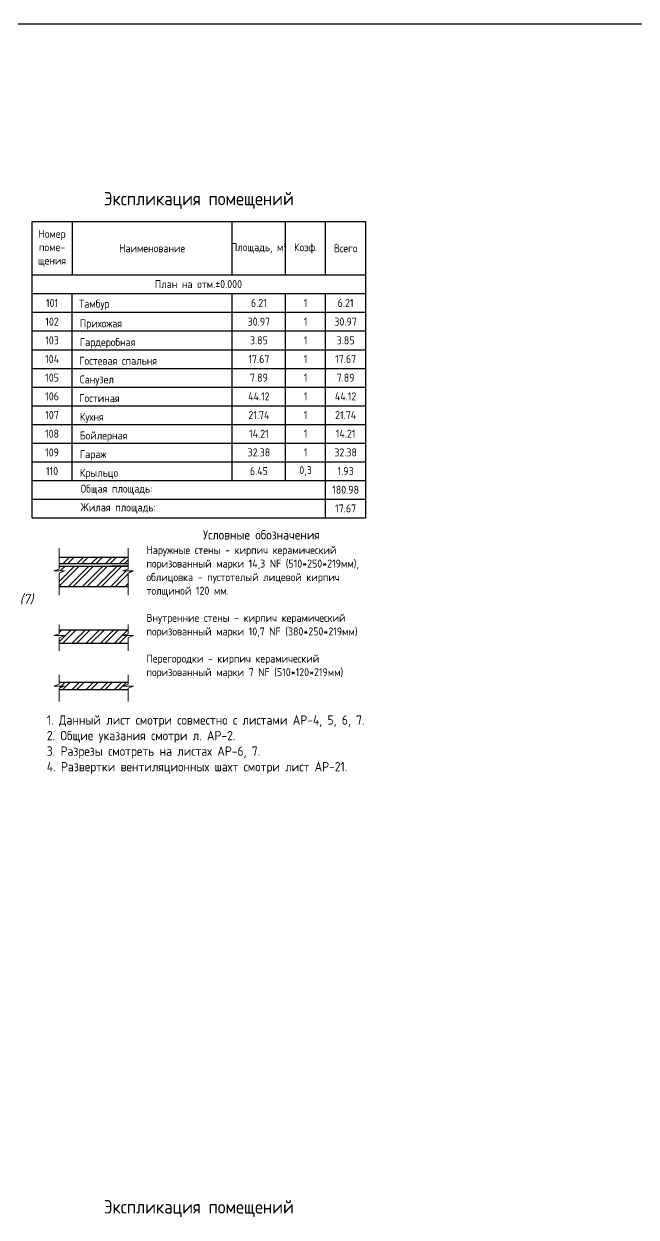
# Model space of a CAD drawing. Header units: millimetres. Extents: x 854812 to 1164625, y 589925 to 823301.
# Drawn here: x 983725 to 1006666, y 711925 to 756646 of the extents above; entities that cross this region are included whole.
import ezdxf
from ezdxf.enums import TextEntityAlignment as Align

# ---------------------------------------------------------------- set-up
doc = ezdxf.new("R2010")
doc.units = ezdxf.units.MM
doc.layers.get('Defpoints').update_dxf_attribs({"color": 40})
for name, color, linetype, lineweight in [('Text', 7, 'Continuous', 15), ('АР_Каркас_колонны-стены', 5, 'Continuous', 30), ('АР_Стены_монолит', 170, 'Continuous', 30), ('АР_Текст', 120, 'Continuous', 9), ('АР_Текст_пояснения-выноски', 54, 'Continuous', 9), ('АР_Штрих_материалы', 27, 'Continuous', 9), ('текст', 7, 'Continuous', 13)]:
    doc.layers.add(name, color=color, linetype=linetype, lineweight=lineweight)
doc.styles.add('arial', font='isocpeur.ttf')
doc.styles.add('GOST 2.304', font='isocpeur.ttf', dxfattribs={"width": 0.9})
doc.styles.add('Isocpeur', font='isocpeui.ttf')

msp = doc.modelspace()

# ---------------------------------------------------------------- hatches: boundary and pattern name
at = {"layer": 'АР_Штрих_материалы', "ltscale": 100}
h = msp.add_hatch(dxfattribs=at)
h.set_pattern_fill('ANSI32', color=256, scale=1000, style=0)
h.set_pattern_definition([(45, (982229.65, 809826.43), (-265.165, 265.165), []), (45, (982406.42, 809826.43), (-265.165, 265.165), [])])
h.paths.add_polyline_path([(987629.8, 736648.6), (985044.2, 736648.6), (985044.2, 736408.6), (987629.8, 736408.6)])
h.paths.add_polyline_path([(987629.8, 735562.5), (987629.8, 736065.7), (987838, 736141.7), (987435.2, 736141.7), (987629.8, 736212.2), (987629.8, 736322.5), (985044.2, 736322.5), (985044.2, 736212.2), (984849.5, 736141.7), (985252.3, 736141.7), (985044.2, 736065.7), (985044.2, 735562.5)])
h = msp.add_hatch(dxfattribs=at)
h.set_pattern_fill('ANSI32', color=256, scale=1000, style=0)
h.set_pattern_definition([(45, (982229.65, 809684.5), (-265.165, 265.165), []), (45, (982406.42, 809684.5), (-265.165, 265.165), [])])
h.paths.add_polyline_path([(987629.8, 733717.4), (987435.2, 733717.4), (987629.8, 733787.9), (987629.8, 733925.8), (985044.2, 733925.8), (985044.2, 733425.8), (987629.8, 733425.8)])
h = msp.add_hatch(dxfattribs=at)
h.set_pattern_fill('ANSI32', color=256, scale=1000, style=0)
h.set_pattern_definition([(45, (982229.65, 807945.85), (-265.165, 265.165), []), (45, (982406.42, 807945.85), (-265.165, 265.165), [])])
h.paths.add_polyline_path([(987629.8, 731961.6), (985044.2, 731961.6), (985044.2, 731687.2), (987629.8, 731687.2)])

# ---------------------------------------------------------------- linework, layer by layer
at = {"lineweight": 30}
msp.add_line((984030.7, 746535.3), (996530.7, 746535.3), dxfattribs=at)
at = {"ltscale": 5}
for p, q in [((984030.7, 745835.3), (996530.7, 745835.3)), ((984030.7, 745135.3), (996530.7, 745135.3)), ((984030.7, 744435.3), (996530.7, 744435.3)), ((984030.7, 742335.3), (996530.7, 742335.3)), ((984030.7, 741635.3), (996530.7, 741635.3)), ((984030.7, 739535.3), (996530.7, 739535.3)), ((984030.7, 739535.3), (996530.7, 739535.3)), ((984030.7, 738835.3), (996530.7, 738835.3)), ((984030.7, 738835.3), (996530.7, 738835.3)), ((984030.7, 738835.3), (996530.7, 738835.3)), ((984030.7, 738835.3), (996530.7, 738835.3)), ((984030.7, 738135.3), (996530.7, 738135.3)), ((984030.7, 738135.3), (996530.7, 738135.3)), ((984030.7, 738135.3), (996530.7, 738135.3)), ((984030.7, 738135.3), (996530.7, 738135.3))]:
    msp.add_line(p, q, dxfattribs=at)
for p, q in [((984030.7, 743735.3), (996530.7, 743735.3)), ((984030.7, 743035.3), (996530.7, 743035.3)), ((984030.7, 740935.3), (996530.7, 740935.3)), ((984030.7, 740235.3), (996530.7, 740235.3)), ((984030.7, 738835.3), (996530.7, 738835.3)), ((984030.7, 738135.3), (996530.7, 738135.3))]:
    msp.add_line(p, q)
at = {"lineweight": 30}
for points in [[(984030.7, 738135.3), (984030.7, 749235.3), (996530.7, 749235.3)], [(985530.7, 749235.3), (985530.7, 747235.3)], [(991530.7, 747235.3), (991530.7, 749235.3)], [(993530.7, 747235.3), (993530.7, 749235.3)], [(995030.7, 747235.3), (995030.7, 749235.3)], [(996530.7, 749235.3), (996530.7, 738135.3)], [(984030.7, 747235.3), (996530.7, 747235.3)], [(984030.7, 746535.3), (996530.7, 746535.3)], [(985530.7, 739535.3), (985530.7, 746535.3)], [(991530.7, 739535.3), (991530.7, 746535.3)], [(993530.7, 739535.3), (993530.7, 746535.3)], [(995030.7, 738135.3), (995030.7, 746535.3)]]:
    msp.add_lwpolyline(points, dxfattribs=at)
at = {"layer": 'Defpoints', "ltscale": 0.1}
msp.add_line((901206.4, 756646, 0), (1117696.6, 756646, 0), dxfattribs=at)
at = {"layer": 'АР_Каркас_колонны-стены', "ltscale": 100}
for p, q in [((987629.8, 736322.5), (987019.3, 736322.5)), ((985044.2, 735562.5), (987629.8, 735562.5))]:
    msp.add_line(p, q, dxfattribs=at)
at = {"layer": 'АР_Стены_монолит', "color": 5, "ltscale": 100}
for p, q in [((987629.8, 736648.6), (985044.2, 736648.6)), ((987629.8, 736408.6), (985044.2, 736408.6)), ((985044.2, 736322.5), (987629.8, 736322.5)), ((987629.8, 733925.8), (985044.2, 733925.8)), ((987629.8, 733425.8), (985044.2, 733425.8)), ((987629.8, 731961.6), (985044.2, 731961.6)), ((987629.8, 731687.2), (985044.2, 731687.2))]:
    msp.add_line(p, q, dxfattribs=at)
at = {"layer": 'АР_Текст_пояснения-выноски', "ltscale": 100}
for points in [[(985044.2, 735229.2), (985044.2, 736065.7), (985252.3, 736141.7), (984849.5, 736141.7), (985044.2, 736212.2), (985044.2, 736996.9)], [(987629.8, 735229.2), (987629.8, 736065.7), (987838, 736141.7), (987435.2, 736141.7), (987629.8, 736212.2), (987629.8, 736996.9)], [(985044.2, 733145.4), (985044.2, 733641.4), (985252.3, 733717.4), (984849.5, 733717.4), (985044.2, 733787.9), (985044.2, 734141.3)], [(987629.8, 733145.4), (987629.8, 733641.4), (987838, 733717.4), (987435.2, 733717.4), (987629.8, 733787.9), (987629.8, 734141.3)], [(985044.2, 731253.5), (985044.2, 731749.6), (985252.3, 731825.6), (984849.5, 731825.6), (985044.2, 731896.1), (985044.2, 732249.5)], [(987629.8, 731253.5), (987629.8, 731749.6), (987838, 731825.6), (987435.2, 731825.6), (987629.8, 731896.1), (987629.8, 732249.5)]]:
    msp.add_lwpolyline(points, dxfattribs=at)

# ---------------------------------------------------------------- texts
at = {"layer": 'Text', "ltscale": 100, "style": 'GOST 2.304', "width": 0.9}
for p in [(990280.7, 749847), (990280.7, 712060.8)]:
    msp.add_text('Экспликация помещений', height=500, dxfattribs=at).set_placement(p, align=Align.CENTER)
at = {"layer": 'Text', "ltscale": 5, "style": 'GOST 2.304', "width": 0.9}
msp.add_text('План на отм.%%P0.000', height=300, dxfattribs=at).set_placement((990265.3, 746742.2), align=Align.CENTER)
at = {"layer": 'Text', "style": 'GOST 2.304', "width": 0.9}
for s, p in [('Тамбур', (985795.3, 746009.5)), ('Прихожая', (985820, 745270.4)), ('Гардеробная', (985820, 744570.4)), ('Гостевая спальня', (985797, 743869.6)), ('Санузел', (985820, 743170.4)), ('Гостиная', (985797, 742469.6)), ('Кухня ', (985820, 741770.4)), ('Бойлерная', (985820, 741070.4)), ('Гараж', (985820, 740370.4)), ('Крыльцо ', (985820, 739670.4))]:
    msp.add_text(s, height=300, dxfattribs=at).set_placement(p)
at = {"layer": 'Text', "ltscale": 5, "char_height": 300, "style": 'GOST 2.304'}
for s, insert, width, attachment_point in [('Номер поме-\\Pщения', (984780.7, 748235.3, -22166.4), 1500, 5), ('Наименование ', (988530.7, 748235.3, -22166.4), 6000, 5), ('Площадь, м²', (992530.7, 748235.3, -22166.4), 2000, 5), ('Коэф.', (994280.7, 748235.3, -22166.4), 1500, 5), ('Всего', (995780.7, 748235.3, -22166.4), 1500, 5), ('101', (984780.7, 746185.3, -22166.4), 1500, 5), ('1', (994280.7, 746185.3, -22166.4), 1500, 5), ('102', (984780.7, 745485.3, -22166.4), 1500, 5), ('1', (994280.7, 745485.3, -22166.4), 1500, 5), ('103', (984780.7, 744785.3, -22166.4), 1500, 5), ('1', (994280.7, 744785.3, -22166.4), 1500, 5), ('104', (984780.7, 744085.3, -22166.4), 1500, 5), ('1', (994280.7, 744085.3, -22166.4), 1500, 5), ('105', (984780.7, 743385.3, -22166.4), 1500, 5), ('1', (994280.7, 743385.3, -22166.4), 1500, 5), ('106', (984780.7, 742685.3, -22166.4), 1500, 5), ('1', (994280.7, 742685.3, -22166.4), 1500, 5), ('107', (984780.7, 741985.3, -22166.4), 1500, 5), ('1', (994280.7, 741985.3, -22166.4), 1500, 5), ('108', (984780.7, 741285.3, -22166.4), 1500, 5), ('1', (994280.7, 741285.3, -22166.4), 1500, 5), ('109', (984780.7, 740585.3, -22166.4), 1500, 5), ('1', (994280.7, 740585.3, -22166.4), 1500, 5), ('110', (984780.7, 739885.3, -22166.4), 1500, 5), ('0,3', (994280.7, 739885.3, -22166.4), 1500, 5), ('Общая площадь:', (985845.1, 739185.3, -22166.4), 5685.6, 4), ('Жилая площадь:', (985845.1, 738485.3, -22166.4), 5685.6, 4)]:
    msp.add_mtext(s, dxfattribs=dict(at, insert=insert, width=width, attachment_point=attachment_point))
at = {"layer": 'Text', "color": 7, "char_height": 300, "attachment_point": 5, "style": 'GOST 2.304'}
for s, insert, width in [('{\\fISOCPEUR|b0|i0|c161|p34;\\C256;6.21}', (992530.7, 746185.3), 2000), ('{\\fISOCPEUR|b0|i0|c161|p34;\\C256;6.21}', (995780.7, 746185.3), 1500), ('{\\fISOCPEUR|b0|i0|c161|p34;\\C256;30.97}', (992530.7, 745485.3), 2000), ('{\\fISOCPEUR|b0|i0|c161|p34;\\C256;30.97}', (995780.7, 745485.3), 1500), ('{\\fISOCPEUR|b0|i0|c161|p34;\\C256;3.85}', (992530.7, 744785.3), 2000), ('{\\fISOCPEUR|b0|i0|c161|p34;\\C256;3.85}', (995780.7, 744785.3), 1500), ('{\\fISOCPEUR|b0|i0|c161|p34;\\C256;17.67}', (992530.7, 744085.3), 2000), ('{\\fISOCPEUR|b0|i0|c161|p34;\\C256;17.67}', (995780.7, 744085.3), 1500), ('{\\fISOCPEUR|b0|i0|c161|p34;\\C256;7.89}', (992530.7, 743385.3), 2000), ('{\\fISOCPEUR|b0|i0|c161|p34;\\C256;7.89}', (995780.7, 743385.3), 1500), ('{\\fISOCPEUR|b0|i0|c161|p34;\\C256;44.12}', (992530.7, 742685.3), 2000), ('{\\fISOCPEUR|b0|i0|c161|p34;\\C256;44.12}', (995780.7, 742685.3), 1500), ('{\\fISOCPEUR|b0|i0|c161|p34;\\C256;21.74}', (992530.7, 741985.3), 2000), ('{\\fISOCPEUR|b0|i0|c161|p34;\\C256;21.74}', (995780.7, 741985.3), 1500), ('{\\fISOCPEUR|b0|i0|c161|p34;\\C256;14.21}', (992530.7, 741285.3), 2000), ('{\\fISOCPEUR|b0|i0|c161|p34;\\C256;14.21}', (995780.7, 741285.3), 1500), ('{\\fISOCPEUR|b0|i0|c161|p34;\\C256;32.38}', (992530.7, 740585.3), 2000), ('{\\fISOCPEUR|b0|i0|c161|p34;\\C256;32.38}', (995780.7, 740585.3), 1500), ('{\\fISOCPEUR|b0|i0|c161|p34;\\C256;6.45}', (992530.7, 739885.3), 2000), ('{\\fISOCPEUR|b0|i0|c161|p34;\\C256;1.93}', (995780.7, 739885.3), 1500), ('{\\fISOCPEUR|b0|i0|c161|p34;\\C256;180.98}', (995780.7, 739185.3), 1500), ('{\\fISOCPEUR|b0|i0|c161|p34;\\C256;17.67}', (995780.7, 738485.3), 1500)]:
    msp.add_mtext(s, dxfattribs=dict(at, insert=insert, width=width))
at = {"layer": 'Text', "color": 1, "ltscale": 50, "insert": (984585.1, 730730.9), "char_height": 350, "width": 15545.864, "attachment_point": 1, "style": 'GOST 2.304'}
msp.add_mtext('{\\C256;1. Данный лист смотри совместно с листами} {\\C5;АР-4, 5, 6, 7.\\P\\C256;2. Общие указания смотри л. \\C5;АР-2.\\P\\pt7341.6,28140;\\C256;3. Разрезы смотреть на листах \\C5;АР-6, 7.\\P\\C256;4. \\C0;Развертки вентиляционных шахт\\C256; смотри лист \\C5;АР-21.}', dxfattribs=at)
at = {"layer": 'АР_Текст', "insert": (988316.7, 737670.4), "char_height": 350, "width": 8604.596, "attachment_point": 1, "line_spacing_factor": 1.016949, "style": 'arial'}
msp.add_mtext('\\pi2120.9;{\\W0.9;\\C7;Условные обозначения\\P\\pi0;\\H0.85714x;Наружные стены - кирпич керамический поризованный марки 14,3 NF (510*250*219мм),\\Pоблицовка - пустотелый лицевой кирпич толщиной 120 мм.\\P\\PВнутренние стены - кирпич керамический поризованный марки 10,7 NF (380*250*219мм)\\P\\PПерегородки - кирпич керамический поризованный марки 7 NF (510*120*219мм) }', dxfattribs=at)
at = {"layer": 'текст', "color": 7, "style": 'Isocpeur'}
msp.add_text('2 (7)', height=350, dxfattribs=at).set_placement((983108.4, 734919.7))

doc.saveas('drawing.dxf')
